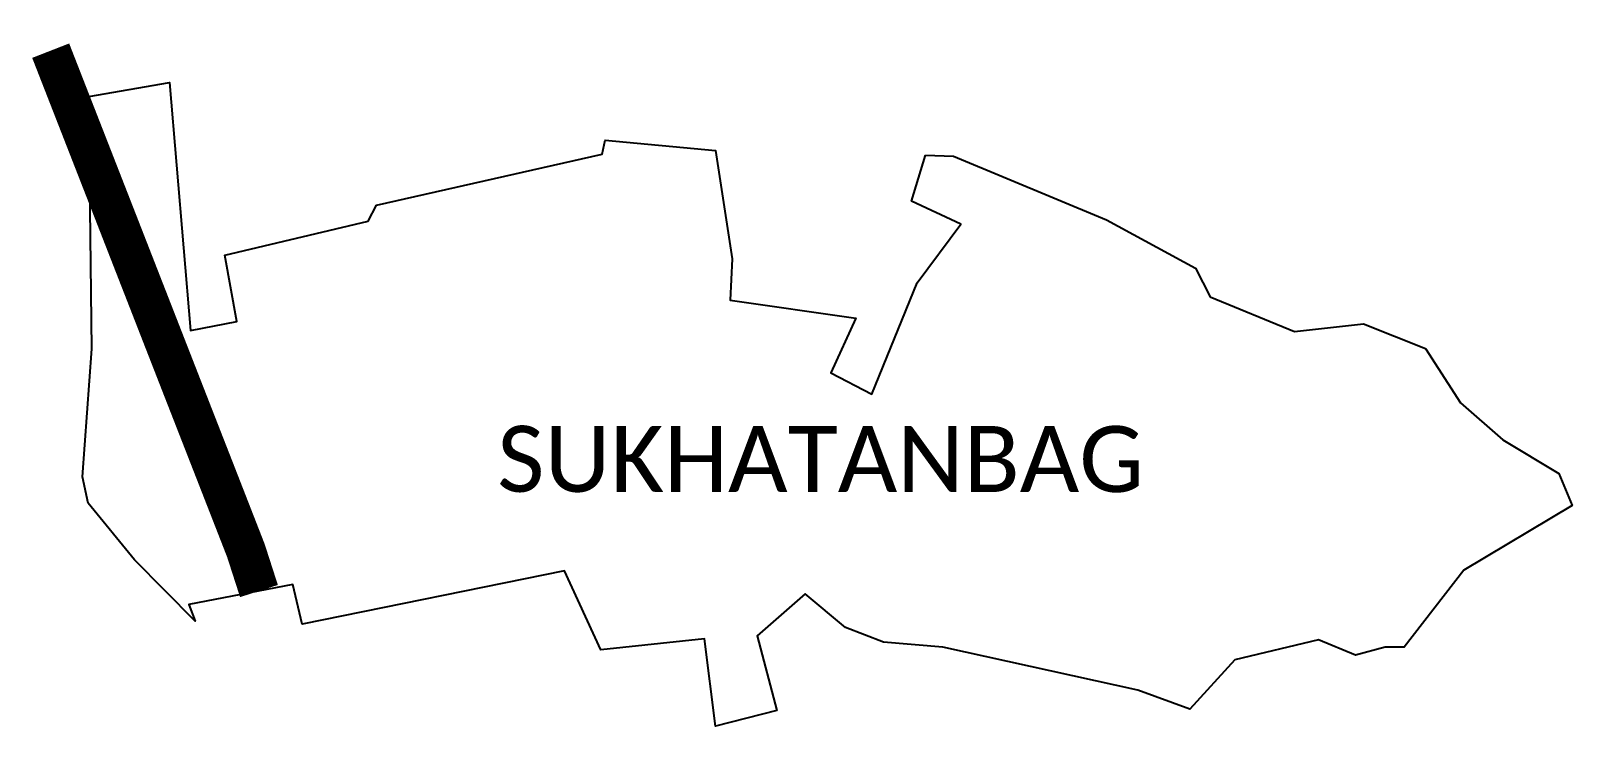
# Model space of a CAD drawing. Header units: metres. Extents: x 353612 to 355552, y 1750467 to 1751342.
import ezdxf

# ---------------------------------------------------------------- set-up
doc = ezdxf.new("R2010")
doc.units = ezdxf.units.M
doc.layers.add('NATURALLY PROTECTED', color=3, linetype='Continuous')
doc.layers.add('VILLAGE NAME', color=250, linetype='Continuous')

msp = doc.modelspace()

# ---------------------------------------------------------------- linework, layer by layer
at = {"color": 3}
for points in [[(354773, 1751184.6), (354965.8, 1751104.4), (355077.7, 1751043.4), (355096.3, 1751007.3), (355202.2, 1750963.7), (355289.1, 1750973.4), (355367.2, 1750942), (355411.2, 1750873.7), (355464.7, 1750827.1), (355535.1, 1750784.6), (355551.8, 1750744.3), (355415.4, 1750663.1), (355340.2, 1750565.9), (355316.6, 1750566), (355279.2, 1750556.1), (355232.4, 1750575.3), (355127.3, 1750550), (355070.7, 1750488), (355005.2, 1750512), (354759.4, 1750566.1), (354684.7, 1750572.2), (354637, 1750590.6), (354586.5, 1750633), (354525.7, 1750580.1), (354550.7, 1750486.1), (354473.3, 1750466.5), (354459.5, 1750576.5), (354329, 1750562.5), (354283.3, 1750662), (353952.9, 1750594.8), (353941.3, 1750644.9), (353810.3, 1750619.8), (353818.4, 1750598.8), (353741.9, 1750676.1), (353683.6, 1750747.2), (353676.6, 1750780.4), (353688.2, 1750941.6), (353684.6, 1751259.7), (353785.9, 1751277.4), (353812.4, 1750964.8), (353870.8, 1750976.3), (353855.7, 1751059.9), (354036.1, 1751102.6), (354046.8, 1751122.7), (354330.9, 1751186.9), (354334.7, 1751204.4), (354473.3, 1751191.4), (354494.5, 1751055), (354491.7, 1751003), (354649.9, 1750980.2), (354618.5, 1750911.7), (354670.2, 1750884.6), (354727.4, 1751024.7), (354782.2, 1751098.8), (354720.2, 1751127.6), (354737.8, 1751185.5)], [(354737.8, 1751185.5), (354773, 1751184.6)]]:
    msp.add_lwpolyline(points, dxfattribs=at)
at = {"layer": 'NATURALLY PROTECTED', "color": 116, "true_color": 0x136734, "const_width": 50, "flags": 128}
msp.add_lwpolyline([(353636.5, 1751317.3), (353714.9, 1751116.5), (353799.1, 1750900.7), (353847.7, 1750776.3), (353882.3, 1750687.6), (353898.7, 1750636.7)], dxfattribs=at)

# ---------------------------------------------------------------- texts
at = {"layer": 'VILLAGE NAME', "insert": (354198.6, 1750844.8), "char_height": 83.12, "attachment_point": 1, "rotation": 359.9793}
msp.add_mtext_dynamic_manual_height_columns('{\\fCalibri|b0|i0|c0|p34;SUKHATANBAG}', width=820.213, gutter_width=415.6, heights=[0], dxfattribs=at)

doc.saveas('drawing.dxf')
